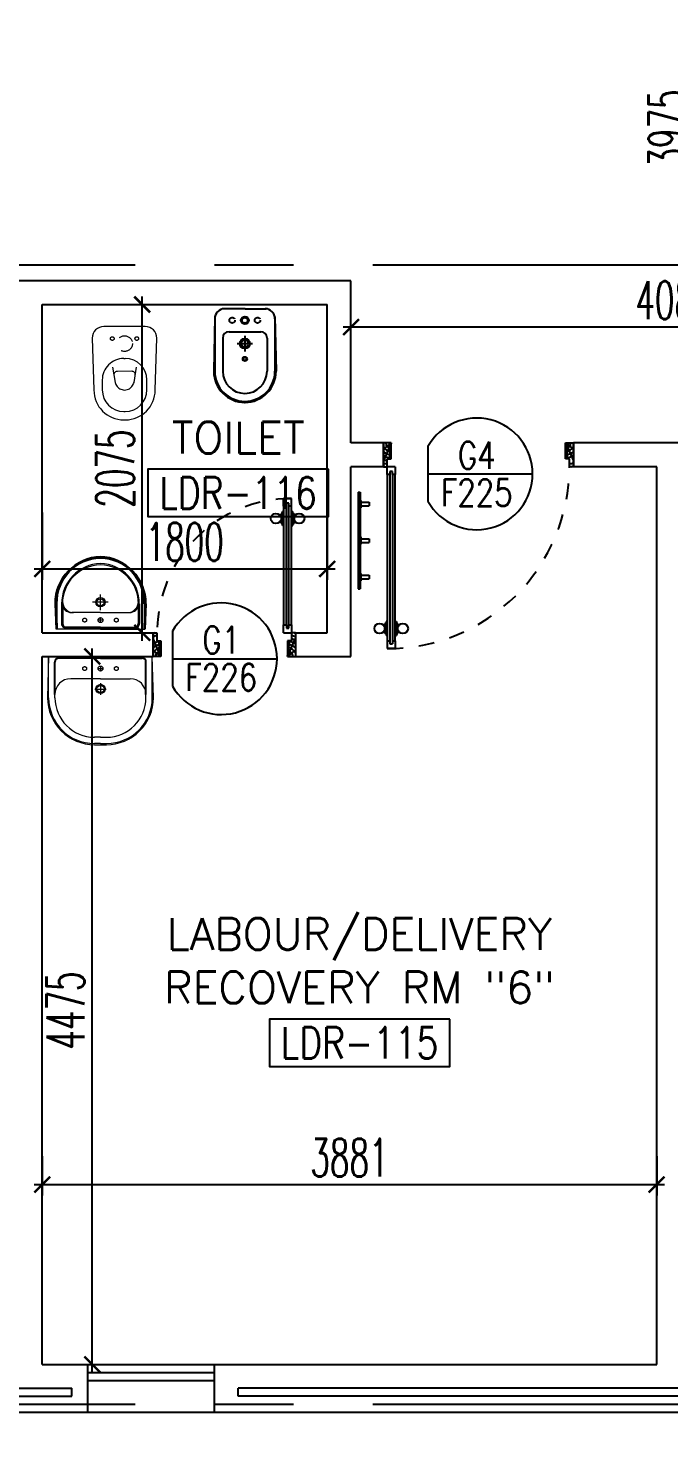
# Model space of a CAD drawing. Extents: x 275967.8 to 276060, y 57291.9 to 57371.4.
# Drawn here: x 275986.36 to 275990.4, y 57298.49 to 57307.46 of the extents above; entities that cross this region are included whole.
import ezdxf
from ezdxf.enums import TextEntityAlignment as Align

# ---------------------------------------------------------------- set-up
doc = ezdxf.new("R2010")
doc.units = 0
doc.header["$MEASUREMENT"] = 0
doc.header["$PDMODE"] = 34
for name, pattern in [('CENTERX2', [4, 2.5, -0.5, 0.5, -0.5]), ('DASHED', [0.75, 0.5, -0.25]), ('HIDDEN', [0.375, 0.25, -0.125]), ('HIDDEN2', [0.1875, 0.125, -0.0625])]:
    doc.linetypes.add(name, pattern=pattern)
doc.layers.get('0').update_dxf_attribs({"linetype": 'CONTINUOUS'})
doc.layers.get('DEFPOINTS').update_dxf_attribs({"linetype": 'CONTINUOUS'})
for name, color, linetype in [('A-TILES', 11, 'CONTINUOUS'), ('AX-DIM', 4, 'CONTINUOUS'), ('AXES', 11, 'CENTERX2'), ('DIM', 4, 'CONTINUOUS'), ('DOOR', 7, 'CONTINUOUS'), ('DOOR-CR', 2, 'CONTINUOUS'), ('DOOR-NO', 3, 'CONTINUOUS'), ('FIX', 3, 'CONTINUOUS'), ('INSUL', 4, 'CONTINUOUS'), ('NON-MEDICAL', 3, 'CONTINUOUS'), ('RM-BOX', 4, 'CONTINUOUS'), ('RM-NAME', 2, 'CONTINUOUS'), ('RM-NO', 2, 'CONTINUOUS'), ('WALL', 2, 'CONTINUOUS'), ('WIN', 3, 'CONTINUOUS')]:
    doc.layers.add(name, color=color, linetype=linetype)
doc.styles.add('ROMANS', font='ROMANS.shx', dxfattribs={"width": 0.6})
doc.dimstyles.new('STANDARD in', dxfattribs={"dimtxt": 0.24, "dimasz": 0.1, "dimexe": 0.07, "dimexo": 0.05, "dimgap": 0.05, "dimtad": 1, "dimdec": 0, "dimlfac": 1000, "dimzin": 0, "dimdsep": 46, "dimtxsty": 'ROMANS', "dimblk": 'ARCHTICK', "dimcen": 0.05, "dimdle": 0.05, "dimclrd": 4, "dimclre": 4, "dimclrt": 2, "dimadec": 0, "dimazin": 0, "dimtfac": 1, "dimtdec": 0, "dimtmove": 2, "dimatfit": 3, "dimfxl": 0, "dimtolj": 1, "dimtzin": 0, "dimarcsym": 0})

# ---------------------------------------------------------------- blocks, each defined once
blk = doc.blocks.new('RM1')
at = {"layer": 'RM-BOX'}
blk.add_lwpolyline([(569.9, -200), (-569.9, -200), (-569.9, -500), (569.9, -500)], close=True, dxfattribs=at)
at = {"layer": 'RM-NAME', "style": 'ROMANS'}
for tag, p in [('ROOMNAME1', (0, 323.8)), ('ROOMNAME2', (0, 0))]:
    blk.add_attdef(tag, text='', height=200, dxfattribs=at).set_placement(p, align=Align.MIDDLE)
at = {"layer": 'RM-NO', "style": 'ROMANS', "width": 0.8}
blk.add_attdef('ROOMNO', text='', height=200, dxfattribs=at).set_placement((0, -350), align=Align.MIDDLE)
blk = doc.blocks.new('_ARCHTICK')
at = {"color": 0, "linetype": 'ByBlock', "const_width": 0.15}
blk.add_lwpolyline([(-0.5, -0.5), (0.5, 0.5)], dxfattribs=at)
blk = doc.blocks.new('*D654')
at = {"layer": 'AX-DIM', "color": 4, "lineweight": -2, "ltscale": 0.3}
for p, q in [((275969.8688, 57293.2379), (275969.8688, 57298.5629)), ((275970.5188, 57298.5129), (275969.7988, 57298.5129)), ((275986.4446, 57293.2879), (275969.7988, 57293.2879))]:
    blk.add_line(p, q, dxfattribs=at)
at = {"layer": 'DEFPOINTS', "color": 0, "ltscale": 0.3}
for p in [(275969.8688, 57298.5129), (275970.5688, 57298.5129), (275986.4946, 57293.2879)]:
    blk.add_point(p, dxfattribs=at)
at = {"layer": 'AX-DIM', "color": 4, "lineweight": -2, "ltscale": 0.3, "xscale": 0.1, "yscale": 0.1, "zscale": 0.1}
for p, rotation in [((275969.8688, 57298.5129), 90), ((275969.8688, 57293.2879), 270)]:
    blk.add_blockref('_ARCHTICK', p, dxfattribs=dict(at, rotation=rotation))
at = {"layer": 'AX-DIM', "color": 2, "ltscale": 0.3, "insert": (275969.6988, 57295.9004), "char_height": 0.24, "attachment_point": 5, "rotation": 90, "style": 'ROMANS'}
blk.add_mtext('\\A1;5225', dxfattribs=at)
blk = doc.blocks.new('DD1')
at = {"layer": 'DOOR-CR'}
blk.add_line((-307.6, 0), (352.8, 0), dxfattribs=at)
blk.add_lwpolyline([(-307.6, -172.9, 3.820224), (-307.6, 172.9)], format="xyb", close=True, dxfattribs=at)
at = {"layer": 'DOOR-NO', "color": 255, "style": 'ROMANS', "width": 0.8}
for tag, p in [('G', (0, 183.5)), ('000', (0, -141.4))]:
    blk.add_attdef(tag, text='', height=204, dxfattribs=at).set_placement(p, align=Align.MIDDLE)
blk = doc.blocks.new('DOOR90')
at = {"layer": 'DOOR', "color": 0, "linetype": 'ByBlock'}
for p, q in [((-150, 0), (-150, -25)), ((-150, 0), (0, 0)), ((0, -50), (0, 0)), ((-1000, -25), (-1000, -75)), ((-1000, -75), (-1000, -25)), ((-950, -25), (-1000, -25)), ((-950, -75), (-1000, -75)), ((-970, -42), (-970, -58)), ((-950, -42), (-970, -42)), ((-950, -58), (-970, -58)), ((-950, -25), (-950, -42)), ((-950, -58), (-950, -75)), ((-917.6, -25), (-917.6, -17.8)), ((-827.6, -17.8), (-917.6, -17.8)), ((-917.6, -75), (-917.6, -82.2)), ((-827.6, -82.2), (-917.6, -82.2)), ((-905, -17.8), (-905, -8.8)), ((-905, -8.8), (-840.2, -8.8)), ((-905, -17.8), (-840.2, -17.8)), ((-905, -82.2), (-905, -91.2)), ((-905, -82.2), (-840.2, -82.2)), ((-840.2, -17.8), (-840.2, -8.8)), ((-840.2, -82.2), (-840.2, -91.2)), ((-827.6, -25), (-827.6, -17.8)), ((-827.6, -75), (-827.6, -82.2)), ((-200, -42), (-200, -25)), ((-200, -25), (-150, -25)), ((-180, -42), (-200, -42)), ((-200, -75), (-200, -58)), ((-200, -58), (-180, -58)), ((-150, -75), (-200, -75)), ((-180, -58), (-180, -42)), ((-150, -75), (-150, -25)), ((-150, -25), (-100, -25)), ((-100, -25), (-100, -50)), ((-100, -50), (0, -50)), ((-905, -91.2), (-840.2, -91.2)), ((-150, -900), (-150, -875)), ((-150, -875), (-100, -875)), ((-100, -850), (0, -850)), ((-100, -875), (-100, -850)), ((0, -850), (0, -900)), ((0, -900), (-150, -900)), ((-150, -900), (0, -900))]:
    blk.add_line(p, q, dxfattribs=at)
at = {"layer": 'DOOR', "color": 9, "linetype": 'ByBlock'}
for p, q in [((0, -50), (-113.7, 0)), ((0, -50), (-40.1, 0)), ((0, -50), (-100, -36.6)), ((0, -850), (-113.7, -900)), ((0, -850), (-100, -863.4)), ((0, -850), (-40.1, -900))]:
    blk.add_line(p, q, dxfattribs=at)
at = {"layer": 'DOOR', "linetype": 'ByBlock'}
for p, q in [((-200, -25), (-950, -25)), ((-200, -42), (-950, -42)), ((-200, -58), (-950, -58)), ((-950, -75), (-200, -75))]:
    blk.add_line(p, q, dxfattribs=at)
at = {"layer": 'DOOR', "color": 0, "linetype": 'ByBlock'}
for centre in [(-872.6, 23.5), (-872.6, -123.5)]:
    blk.add_circle(centre, 32.4, dxfattribs=at)
at = {"layer": 'DOOR', "color": 9, "linetype": 'ByBlock'}
for centre, radius, start, end in [((0, -50), 154.4, 161.10529, 166.28577), ((0, -50), 134.4, 158.15985, 169.28002), ((0, -50), 94.4, 148.01819, 180), ((0, -50), 74.4, 137.77643, 180), ((0, -50), 114.4, 154.08384, 167.37743), ((0, -50), 54.4, 113.20738, 180), ((0, -50), 34.4, 90, 180), ((0, -50), 14.4, 90, 180), ((0, -850), 154.4, 193.71423, 198.89471), ((0, -850), 134.4, 190.71998, 201.84015), ((0, -850), 94.4, 180, 211.98181), ((0, -850), 74.4, 180, 222.22357), ((0, -850), 54.4, 180, 246.79262), ((0, -850), 34.4, 180, 270), ((0, -850), 14.4, 180, 270)]:
    blk.add_arc(centre, radius, start, end, dxfattribs=at)
at = {"layer": 'DOOR', "linetype": 'HIDDEN', "ltscale": 0.5}
blk.add_arc((-150, -25), 850, 180, 270, dxfattribs=at)
blk = doc.blocks.new('DOOR100')
at = {"layer": 'DOOR', "color": 0, "linetype": 'ByBlock'}
for p, q in [((-25, 1300), (-75, 1300)), ((-75, 1300), (-25, 1300)), ((-75, 1250), (-75, 1300)), ((-42, 1270), (-58, 1270)), ((-58, 1250), (-58, 1270)), ((-42, 1250), (-42, 1270)), ((-25, 1250), (-25, 1300)), ((-82.2, 1205), (-91.2, 1205)), ((-91.2, 1205), (-91.2, 1140.2)), ((-75, 1217.6), (-82.2, 1217.6)), ((-82.2, 1127.6), (-82.2, 1217.6)), ((-82.2, 1205), (-82.2, 1140.2)), ((-58, 1250), (-75, 1250)), ((-25, 1250), (-42, 1250)), ((-25, 1217.6), (-17.8, 1217.6)), ((-17.8, 1127.6), (-17.8, 1217.6)), ((-17.8, 1205), (-8.8, 1205)), ((-17.8, 1205), (-17.8, 1140.2)), ((-8.8, 1205), (-8.8, 1140.2)), ((-82.2, 1140.2), (-91.2, 1140.2)), ((-75, 1127.6), (-82.2, 1127.6)), ((-25, 1127.6), (-17.8, 1127.6)), ((-17.8, 1140.2), (-8.8, 1140.2)), ((-75, 200), (-58, 200)), ((-75, 150), (-75, 200)), ((-58, 200), (-58, 180)), ((-58, 180), (-42, 180)), ((-42, 200), (-25, 200)), ((-42, 180), (-42, 200)), ((-25, 200), (-25, 150)), ((-1200, 0), (-1200, 150)), ((-1200, 150), (-1175, 150)), ((-1200, 150), (-1200, 0)), ((-1175, 150), (-1175, 100)), ((-1175, 100), (-1150, 100)), ((-1150, 100), (-1150, 0)), ((-75, 150), (-25, 150)), ((-50, 100), (-50, 0)), ((-25, 100), (-50, 100)), ((0, 150), (-25, 150)), ((-25, 150), (-25, 100)), ((0, 150), (0, 0)), ((-1150, 0), (-1200, 0)), ((-50, 0), (0, 0))]:
    blk.add_line(p, q, dxfattribs=at)
at = {"layer": 'DOOR', "linetype": 'ByBlock'}
for p, q in [((-75, 1250), (-75, 200)), ((-58, 200), (-58, 1250)), ((-42, 200), (-42, 1250)), ((-25, 200), (-25, 1250)), ((0, 0), (0, 150))]:
    blk.add_line(p, q, dxfattribs=at)
at = {"layer": 'DOOR', "color": 9, "linetype": 'ByBlock'}
for p, q in [((-1150, 0), (-1200, 113.7)), ((-1150, 0), (-1163.4, 100)), ((-50, 0), (0, 113.7)), ((-50, 0), (-36.6, 100)), ((-1150, 0), (-1200, 40.1)), ((-50, 0), (0, 40.1))]:
    blk.add_line(p, q, dxfattribs=at)
at = {"layer": 'DOOR', "color": 0, "linetype": 'ByBlock'}
for centre in [(-123.5, 1172.6), (23.5, 1172.6)]:
    blk.add_circle(centre, 32.4, dxfattribs=at)
at = {"layer": 'DOOR', "linetype": 'HIDDEN', "ltscale": 0.5}
blk.add_arc((-25, 150), 1150, 89.99998, 180.00006, dxfattribs=at)
at = {"layer": 'DOOR', "color": 9, "linetype": 'ByBlock'}
for centre, radius, start, end in [((-1150, 0), 154.4, 103.71423, 108.89471), ((-1150, 0), 134.4, 100.71998, 111.84015), ((-1150, 0), 94.4, 90, 121.98181), ((-50, 0), 94.4, 58.01819, 90), ((-50, 0), 134.4, 68.15985, 79.28002), ((-50, 0), 114.4, 64.08384, 77.37743), ((-50, 0), 154.4, 71.10529, 76.28577), ((-1150, 0), 74.4, 90, 132.22357), ((-1150, 0), 54.4, 90, 156.79262), ((-1150, 0), 34.4, 90, 180), ((-1150, 0), 14.4, 90, 180), ((-50, 0), 74.4, 47.77643, 90), ((-50, 0), 54.4, 23.20738, 90), ((-50, 0), 34.4, 0, 90), ((-50, 0), 14.4, 0, 90)]:
    blk.add_arc(centre, radius, start, end, dxfattribs=at)
blk = doc.blocks.new('A$C49F1192B')
at = {"layer": 'DOOR', "color": 0, "linetype": 'ByBlock', "xscale": -1, "rotation": 270}
blk.add_blockref('DOOR100', (0, 1200), dxfattribs=at)
blk = doc.blocks.new('LAV-003')
at = {"layer": 'FIX', "linetype": 'Continuous', "lineweight": 20}
for p, q in [((-327.5, -285), (-327.5, -25)), ((327.5, -285), (327.5, -25)), ((0, -165), (-187.5, -165)), ((0, -165), (187.5, -165)), ((-287.5, -285), (-287.5, -265)), ((287.5, -285), (287.5, -265)), ((0, -535), (-37.5, -535)), ((0, -535), (37.5, -535)), ((0, -575), (-37.5, -575)), ((0, -575), (37.5, -575))]:
    blk.add_line(p, q, dxfattribs=at)
at = {"layer": 'FIX', "linetype": 'ByBlock'}
blk.add_line((-327.5, -25), (327.5, -25), dxfattribs=at)
at = {"layer": 'FIX', "linetype": 'ByBlock', "ltscale": 0.3}
for p, q in [((-287.5, -265), (-287.5, -60)), ((0, -35), (-262.5, -35)), ((0, -35), (262.5, -35)), ((287.5, -265), (287.5, -60))]:
    blk.add_line(p, q, dxfattribs=at)
at = {"layer": 'FIX', "lineweight": 20}
for p, q in [((0, -85.4), (0, -116.5)), ((-15.6, -100.9), (15.5, -100.9))]:
    blk.add_line(p, q, dxfattribs=at)
at = {"layer": 'FIX', "linetype": 'DASHED', "lineweight": 20, "ltscale": 0.04}
for p, q in [((-35.7, -230.5), (36.6, -230.5)), ((0, -193.9), (0, -266.1))]:
    blk.add_line(p, q, dxfattribs=at)
at = {"layer": 'FIX', "linetype": 'Continuous', "lineweight": 20}
blk.add_lwpolyline([(294.8, -25), (0, -25), (-327.5, -25), (-334.5, -285, 0.414214), (-37.5, -582), (0, -582), (37.5, -582, 0.414214), (334.5, -285), (327.5, -25), (0, -25)], format="xyb", dxfattribs=at)
at = {"layer": 'FIX', "linetype": 'HIDDEN', "lineweight": 20, "ltscale": 0.05}
for centre in [(-100, -100.9), (100, -100.9)]:
    blk.add_circle(centre, 12.4, dxfattribs=at)
at = {"layer": 'FIX', "lineweight": 20}
for centre, radius in [((0, -100.9), 15.5), ((0.5, -230), 29.5), ((0.5, -230), 22.5)]:
    blk.add_circle(centre, radius, dxfattribs=at)
at = {"layer": 'FIX', "linetype": 'ByBlock', "ltscale": 0.3}
for centre, start, end in [((-262.5, -60), 90, 180), ((262.5, -60), 0, 90)]:
    blk.add_arc(centre, 25, start, end, dxfattribs=at)
at = {"layer": 'FIX', "linetype": 'Continuous', "lineweight": 20}
for centre, radius, start, end in [((-187.5, -265), 100, 90, 180), ((187.5, -265), 100, 0, 90), ((-37.5, -285), 290, 180, 270), ((-37.5, -285), 250, 180, 270), ((37.5, -285), 250, 270, 0), ((37.5, -285), 290, 270, 0)]:
    blk.add_arc(centre, radius, start, end, dxfattribs=at)
blk = doc.blocks.new('WC1')
at = {"layer": 'FIX', "lineweight": 20}
for p, q in [((-210, 203.8), (-538, 193.8)), ((-475, 140.8), (-538, 140.8)), ((-727, 4.8), (-727, -4.8)), ((-674, 4.8), (-674, -4.8)), ((-533.7, 24.2), (-539.5, 0)), ((-539.5, 0), (-533.7, -24.2)), ((-394.8, 75.7), (-490.4, 60.1)), ((-339, 4.8), (-339, -4.8)), ((-490.4, -60.1), (-394.8, -75.7)), ((-538, -140.8), (-475, -140.8)), ((-538, -193.8), (-210, -203.8))]:
    blk.add_line(p, q, dxfattribs=at)
at = {"layer": 'FIX', "linetype": 'Continuous', "lineweight": 20}
blk.add_line((-420.1, -47.3), (-420.4, 44.6), dxfattribs=at)
at = {"layer": 'FIX', "lineweight": 20}
blk.add_lwpolyline([(-213.2, -203.8), (-210, -203.8, 0.414214), (-137, -130.8), (-137, 0), (-137, 130.8, 0.414214), (-210, 203.8)], format="xyb", dxfattribs=at)
at = {"layer": 'FIX', "linetype": 'HIDDEN2', "lineweight": 20, "ltscale": 0.3}
blk.add_circle((-245, 0), 49.8, dxfattribs=at)
at = {"layer": 'FIX', "linetype": 'HIDDEN', "lineweight": 20, "ltscale": 0.05}
for centre in [(-213.2, 77.5), (-213.2, -77.5)]:
    blk.add_circle(centre, 11.6, dxfattribs=at)
at = {"layer": 'FIX', "lineweight": 20}
for centre, radius, start, end in [((-538, 4.8), 189, 90, 180), ((-538, 4.8), 136, 90, 180), ((-475, 4.8), 136, 360, 90), ((-473, -6.9), 68.2, 128.92417, 152.84682), ((-464.4, -17.6), 82, 108.49595, 128.92417), ((-538, -4.8), 189, 180, 270), ((-538, -4.8), 136, 180, 270), ((-473, 6.9), 68.2, 207.15318, 231.07583), ((-464.4, 17.6), 82, 231.07583, 251.50405), ((-475, -4.8), 136, 270, 0)]:
    blk.add_arc(centre, radius, start, end, dxfattribs=at)
at = {"layer": 'FIX', "linetype": 'Continuous', "lineweight": 20}
for centre, start, end in [((-442.7, 45.5), 357.66621, 91.61215), ((-442.4, -45.6), 268.38785, 2.33379)]:
    blk.add_arc(centre, 22.3, start, end, dxfattribs=at)
blk = doc.blocks.new('BIDET1')
at = {"layer": 'FIX'}
for p, q in [((-88, 190), (-427.7, 190)), ((-210, 140), (-420, 140)), ((-170, 100), (-170, -100)), ((-25, -2.7), (-25, 128.1)), ((-616.7, 2.1), (-616.7, -2.7)), ((-352, 1.5), (-352, 1.5)), ((-350.1, 5.3), (-350.1, 5.3)), ((-348.2, 1.5), (-348.2, 1.5)), ((-346.3, 5.3), (-346.3, 5.3)), ((-344.4, 9.1), (-344.4, 9.1)), ((-344.4, 1.5), (-344.4, 1.5)), ((-342.4, 5.3), (-342.4, 5.3)), ((-340.5, 9.1), (-340.5, 9.1)), ((-340.5, 1.5), (-340.5, 1.5)), ((-338.6, 5.3), (-338.6, 5.3)), ((-336.7, 1.5), (-336.7, 1.5)), ((-334.8, 5.3), (-334.8, 5.3)), ((-332.9, 1.5), (-332.9, 1.5)), ((-616.7, -7.6), (-616.7, -2.7)), ((-350.1, -2.3), (-350.1, -2.3)), ((-348.2, -6.2), (-348.2, -6.2)), ((-346.3, -2.3), (-346.3, -2.3)), ((-346.3, -10), (-346.3, -10)), ((-344.4, -6.2), (-344.4, -6.2)), ((-342.4, -2.3), (-342.4, -2.3)), ((-342.4, -10), (-342.4, -10)), ((-340.5, -6.2), (-340.5, -6.2)), ((-338.6, -2.3), (-338.6, -2.3)), ((-338.6, -10), (-338.6, -10)), ((-336.7, -6.2), (-336.7, -6.2)), ((-334.8, -2.3), (-334.8, -2.3)), ((-332.9, -6.2), (-332.9, -6.2)), ((-331, -2.3), (-331, -2.3)), ((-25, -2.7), (-25, -133.6)), ((-210, -140), (-420, -140)), ((-88, -190), (-427.7, -190))]:
    blk.add_line(p, q, dxfattribs=at)
at = {"layer": 'FIX', "linetype": 'ByBlock', "ltscale": 0.3}
for p, q in [((-75, 190), (-420, 196.7)), ((-75, -190), (-420, -196.7))]:
    blk.add_line(p, q, dxfattribs=at)
at = {"layer": 'FIX', "linetype": 'DASHED', "ltscale": 0.05}
for p, q in [((-196.1, 0), (-293.9, 0)), ((-245, 48.9), (-245, -48.9))]:
    blk.add_line(p, q, dxfattribs=at)
at = {"layer": 'FIX', "linetype": 'HIDDEN', "ltscale": 0.05}
for centre in [(-97.5, 80), (-97.5, -80)]:
    blk.add_circle(centre, 17.5, dxfattribs=at)
at = {"layer": 'FIX'}
for centre, radius in [((-342, 0), 13.8), ((-342, 0), 11), ((-245, 0), 31.7), ((-245, 0), 22.5), ((-97.5, 0), 24.5), ((-97.5, 0), 17.5)]:
    blk.add_circle(centre, radius, dxfattribs=at)
at = {"layer": 'FIX', "linetype": 'ByBlock', "ltscale": 0.3}
blk.add_arc((-420, 0), 196.7, 90, 270, dxfattribs=at)
at = {"layer": 'FIX'}
for centre, radius, start, end in [((-420, 0), 190, 90, 270), ((-87.1, 127.9), 62.1, 0.14634, 90.8397), ((-420, 0), 140, 90, 270), ((-210, 100), 40, 0, 90), ((-210, -100), 40, 270, 0), ((-87.1, -127.9), 62.1, 269.1603, 359.85366)]:
    blk.add_arc(centre, radius, start, end, dxfattribs=at)
blk = doc.blocks.new('LAV1')
at = {"layer": 'FIX', "linetype": 'DASHED', "lineweight": 20, "ltscale": 0.05}
for p, q in [((-0.5, 170), (-0.5, 270)), ((-0.5, 170), (-0.5, 270)), ((49.5, 220), (-50.5, 220))]:
    blk.add_line(p, q, dxfattribs=at)
at = {"layer": 'FIX', "linetype": 'ByBlock', "ltscale": 0.3}
for p, q in [((-280, 210), (-275, 50)), ((-245, 210), (-245, 85)), ((245, 210), (245, 85)), ((280, 210), (275, 50)), ((0, 60), (-220.2, 60)), ((0, 60), (220.2, 60))]:
    blk.add_line(p, q, dxfattribs=at)
at = {"layer": 'FIX', "linetype": 'Continuous', "lineweight": 20}
for p, q in [((-275, 210), (-275, 50)), ((275, 210), (275, 50)), ((0, 155), (-181.4, 155)), ((0, 155), (181.4, 155)), ((0, 50), (-275, 50)), ((0, 50), (-252.5, 50)), ((0, 50), (252.5, 50)), ((0, 50), (275, 50))]:
    blk.add_line(p, q, dxfattribs=at)
at = {"layer": 'FIX', "lineweight": 20}
for p, q in [((15.6, 107.5), (-15.5, 107.5)), ((0, 92), (0, 123))]:
    blk.add_line(p, q, dxfattribs=at)
for centre, radius in [((-0.5, 220), 29.5), ((-0.5, 220), 22.5), ((0, 107.5), 15.5)]:
    blk.add_circle(centre, radius, dxfattribs=at)
at = {"layer": 'FIX', "linetype": 'HIDDEN', "lineweight": 20, "ltscale": 0.05}
for centre in [(-100, 107.5), (100, 107.5)]:
    blk.add_circle(centre, 12.4, dxfattribs=at)
at = {"layer": 'FIX', "linetype": 'ByBlock', "ltscale": 0.3}
for centre, radius, start, end in [((6.9, 220), 287, 91.37765, 182.00641), ((-6.9, 220), 287, 357.99359, 88.62235), ((-220.1, 84.9), 24.9, 179.70214, 269.94861), ((220.1, 84.9), 24.9, 270.05139, 0.29786)]:
    blk.add_arc(centre, radius, start, end, dxfattribs=at)
at = {"layer": 'FIX', "linetype": 'Continuous', "lineweight": 20}
for centre, radius, start, end in [((8.4, 216.7), 283.4, 91.6988, 181.35097), ((7.6, 212.5), 252.7, 91.73281, 180.48842), ((-8.4, 216.7), 283.4, 358.64903, 88.3012), ((-7.6, 212.5), 252.7, 359.51158, 88.26719), ((-179.2, 221.8), 66.9, 190.20056, 268.07863), ((179.2, 221.8), 66.9, 271.92137, 349.79944)]:
    blk.add_arc(centre, radius, start, end, dxfattribs=at)
blk = doc.blocks.new('*D378')
at = {"layer": 'DEFPOINTS', "color": 0, "linetype": 'ByBlock', "ltscale": 0.3}
for p in [(275986.448, 57304.448), (275988.248, 57304.448), (275988.248, 57304.0424)]:
    blk.add_point(p, dxfattribs=at)
at = {"layer": 'DIM', "color": 4, "linetype": 'ByBlock', "lineweight": -2, "ltscale": 0.3}
for p, q in [((275986.448, 57304.398), (275986.448, 57303.9724)), ((275988.248, 57304.398), (275988.248, 57303.9724)), ((275986.398, 57304.0424), (275988.298, 57304.0424))]:
    blk.add_line(p, q, dxfattribs=at)
at = {"layer": 'DIM', "color": 4, "linetype": 'ByBlock', "lineweight": -2, "ltscale": 0.3, "xscale": 0.1, "yscale": 0.1, "zscale": 0.1, "rotation": 180}
blk.add_blockref('_ARCHTICK', (275986.448, 57304.0424), dxfattribs=at)
at = {"layer": 'DIM', "color": 4, "linetype": 'ByBlock', "lineweight": -2, "ltscale": 0.3, "xscale": 0.1, "yscale": 0.1, "zscale": 0.1}
blk.add_blockref('_ARCHTICK', (275988.248, 57304.0424), dxfattribs=at)
at = {"layer": 'DIM', "color": 2, "linetype": 'ByBlock', "ltscale": 0.3, "insert": (275987.348, 57304.2124), "char_height": 0.24, "attachment_point": 5, "style": 'ROMANS'}
blk.add_mtext('\\A1;1800', dxfattribs=at)
blk = doc.blocks.new('*D377')
at = {"layer": 'DEFPOINTS', "color": 0, "linetype": 'ByBlock', "ltscale": 0.3}
for p in [(275986.7633, 57305.7129), (275987.0795, 57305.7129), (275986.7633, 57303.6379)]:
    blk.add_point(p, dxfattribs=at)
at = {"layer": 'DIM', "color": 4, "linetype": 'ByBlock', "lineweight": -2, "ltscale": 0.3}
for p, q in [((275986.8133, 57305.7129), (275987.1495, 57305.7129)), ((275987.0795, 57303.5879), (275987.0795, 57305.7629)), ((275986.8133, 57303.6379), (275987.1495, 57303.6379))]:
    blk.add_line(p, q, dxfattribs=at)
at = {"layer": 'DIM', "color": 4, "linetype": 'ByBlock', "lineweight": -2, "ltscale": 0.3, "xscale": 0.1, "yscale": 0.1, "zscale": 0.1}
for p, rotation in [((275987.0795, 57305.7129), 90), ((275987.0795, 57303.6379), 270)]:
    blk.add_blockref('_ARCHTICK', p, dxfattribs=dict(at, rotation=rotation))
at = {"layer": 'DIM', "color": 2, "linetype": 'ByBlock', "ltscale": 0.3, "insert": (275986.9095, 57304.6754), "char_height": 0.24, "attachment_point": 5, "rotation": 90, "style": 'ROMANS'}
blk.add_mtext('\\A1;2075', dxfattribs=at)
blk = doc.blocks.new('*D375')
at = {"layer": 'DEFPOINTS', "color": 0, "linetype": 'ByBlock', "ltscale": 0.3}
for p in [(275986.448, 57303.4879), (275986.7642, 57303.4879), (275986.448, 57299.0129)]:
    blk.add_point(p, dxfattribs=at)
at = {"layer": 'DIM', "color": 4, "linetype": 'ByBlock', "lineweight": -2, "ltscale": 0.3}
for p, q in [((275986.498, 57303.4879), (275986.8342, 57303.4879)), ((275986.7642, 57298.9629), (275986.7642, 57303.5379)), ((275986.498, 57299.0129), (275986.8342, 57299.0129))]:
    blk.add_line(p, q, dxfattribs=at)
at = {"layer": 'DIM', "color": 4, "linetype": 'ByBlock', "lineweight": -2, "ltscale": 0.3, "xscale": 0.1, "yscale": 0.1, "zscale": 0.1}
for p, rotation in [((275986.7642, 57303.4879), 90), ((275986.7642, 57299.0129), 270)]:
    blk.add_blockref('_ARCHTICK', p, dxfattribs=dict(at, rotation=rotation))
at = {"layer": 'DIM', "color": 2, "linetype": 'ByBlock', "ltscale": 0.3, "insert": (275986.5942, 57301.2504), "char_height": 0.24, "attachment_point": 5, "rotation": 90, "style": 'ROMANS'}
blk.add_mtext('\\A1;4475', dxfattribs=at)
blk = doc.blocks.new('*D374')
at = {"layer": 'DEFPOINTS', "color": 0, "linetype": 'ByBlock', "ltscale": 0.3}
for p in [(275986.448, 57300.3796), (275990.3292, 57300.3796), (275990.3292, 57300.1505)]:
    blk.add_point(p, dxfattribs=at)
at = {"layer": 'DIM', "color": 4, "linetype": 'ByBlock', "lineweight": -2, "ltscale": 0.3}
for p, q in [((275986.448, 57300.3296), (275986.448, 57300.0805)), ((275990.3292, 57300.3296), (275990.3292, 57300.0805)), ((275986.398, 57300.1505), (275990.3792, 57300.1505))]:
    blk.add_line(p, q, dxfattribs=at)
at = {"layer": 'DIM', "color": 4, "linetype": 'ByBlock', "lineweight": -2, "ltscale": 0.3, "xscale": 0.1, "yscale": 0.1, "zscale": 0.1, "rotation": 180}
blk.add_blockref('_ARCHTICK', (275986.448, 57300.1505), dxfattribs=at)
at = {"layer": 'DIM', "color": 4, "linetype": 'ByBlock', "lineweight": -2, "ltscale": 0.3, "xscale": 0.1, "yscale": 0.1, "zscale": 0.1}
blk.add_blockref('_ARCHTICK', (275990.3292, 57300.1505), dxfattribs=at)
at = {"layer": 'DIM', "color": 2, "linetype": 'ByBlock', "ltscale": 0.3, "insert": (275988.3886, 57300.3205), "char_height": 0.24, "attachment_point": 5, "style": 'ROMANS'}
blk.add_mtext('\\A1;3881', dxfattribs=at)
blk = doc.blocks.new('*D349')
at = {"layer": 'DEFPOINTS', "color": 0, "linetype": 'ByBlock', "ltscale": 0.3}
for p in [(275988.398, 57305.5702), (275988.398, 57305.4904), (275992.4855, 57305.4904)]:
    blk.add_point(p, dxfattribs=at)
at = {"layer": 'DIM', "color": 4, "linetype": 'ByBlock', "lineweight": -2, "ltscale": 0.3}
for p, q in [((275988.398, 57305.5404), (275988.398, 57305.6402)), ((275992.4855, 57305.5404), (275992.4855, 57305.6402)), ((275992.5355, 57305.5702), (275988.348, 57305.5702))]:
    blk.add_line(p, q, dxfattribs=at)
at = {"layer": 'DIM', "color": 4, "linetype": 'ByBlock', "lineweight": -2, "ltscale": 0.3, "xscale": 0.1, "yscale": 0.1, "zscale": 0.1, "rotation": 180}
blk.add_blockref('_ARCHTICK', (275988.398, 57305.5702), dxfattribs=at)
at = {"layer": 'DIM', "color": 4, "linetype": 'ByBlock', "lineweight": -2, "ltscale": 0.3, "xscale": 0.1, "yscale": 0.1, "zscale": 0.1}
blk.add_blockref('_ARCHTICK', (275992.4855, 57305.5702), dxfattribs=at)
at = {"layer": 'DIM', "color": 2, "linetype": 'ByBlock', "ltscale": 0.3, "insert": (275990.4417, 57305.7402), "char_height": 0.24, "attachment_point": 5, "style": 'ROMANS'}
blk.add_mtext('\\A1;4088', dxfattribs=at)
blk = doc.blocks.new('*D773')
at = {"layer": 'DEFPOINTS', "color": 0, "linetype": 'ByBlock', "ltscale": 0.3}
for p in [(275990.2017, 57308.8129), (275990.4417, 57304.8379), (275990.5672, 57304.8379)]:
    blk.add_point(p, dxfattribs=at)
at = {"layer": 'DIM', "color": 4, "linetype": 'ByBlock', "lineweight": -2, "ltscale": 0.3}
for p, q in [((275990.5672, 57308.8629), (275990.5672, 57304.7879)), ((275990.2517, 57308.8129), (275990.6372, 57308.8129)), ((275990.4917, 57304.8379), (275990.6372, 57304.8379))]:
    blk.add_line(p, q, dxfattribs=at)
at = {"layer": 'DIM', "color": 4, "linetype": 'ByBlock', "lineweight": -2, "ltscale": 0.3, "xscale": 0.1, "yscale": 0.1, "zscale": 0.1}
for p, rotation in [((275990.5672, 57308.8129), 90), ((275990.5672, 57304.8379), 270)]:
    blk.add_blockref('_ARCHTICK', p, dxfattribs=dict(at, rotation=rotation))
at = {"layer": 'DIM', "color": 2, "linetype": 'ByBlock', "ltscale": 0.3, "insert": (275990.3972, 57306.8254), "char_height": 0.24, "attachment_point": 5, "rotation": 90, "style": 'ROMANS'}
blk.add_mtext('\\A1;3975', dxfattribs=at)

msp = doc.modelspace()

# ---------------------------------------------------------------- linework, layer by layer
at = {"layer": 'AXES'}
for p, q in [((275968.5355, 57305.9629), (276036.5755, 57305.9629)), ((275968.5355, 57298.7629), (276036.5755, 57298.7629)), ((275968.5355, 57298.7629), (276036.5755, 57298.7629))]:
    msp.add_line(p, q, dxfattribs=at)
at = {"layer": 'FIX', "color": 32, "linetype": 'ByBlock', "ltscale": 0.3}
for p, q in [((275986.529, 57303.8209), (275986.536, 57303.6609)), ((275986.576, 57303.8209), (275986.576, 57303.6959)), ((275987.056, 57303.8209), (275987.056, 57303.6959)), ((275987.103, 57303.8209), (275987.096, 57303.6609)), ((275986.816, 57303.6709), (275986.601, 57303.6709)), ((275986.816, 57303.6709), (275987.031, 57303.6709))]:
    msp.add_line(p, q, dxfattribs=at)
at = {"layer": 'FIX', "linetype": 'Continuous', "lineweight": 20}
for p, q in [((275986.536, 57303.8209), (275986.536, 57303.6609)), ((275987.096, 57303.8209), (275987.096, 57303.6609)), ((275986.816, 57303.7659), (275986.646, 57303.7659)), ((275986.816, 57303.7659), (275986.986, 57303.7659)), ((275986.816, 57303.6609), (275986.536, 57303.6609)), ((275986.816, 57303.6609), (275986.5687, 57303.6609)), ((275986.816, 57303.6609), (275987.0633, 57303.6609)), ((275986.816, 57303.6609), (275987.096, 57303.6609))]:
    msp.add_line(p, q, dxfattribs=at)
at = {"layer": 'FIX', "color": 32, "linetype": 'DASHED', "lineweight": 20, "ltscale": 0.05}
for p, q in [((275986.8655, 57303.8309), (275986.7655, 57303.8309)), ((275986.8155, 57303.7809), (275986.8155, 57303.8809)), ((275986.8155, 57303.7809), (275986.8155, 57303.8809))]:
    msp.add_line(p, q, dxfattribs=at)
at = {"layer": 'FIX', "color": 32, "lineweight": 20}
for p, q in [((275986.816, 57303.7029), (275986.816, 57303.734)), ((275986.8316, 57303.7184), (275986.8005, 57303.7184))]:
    msp.add_line(p, q, dxfattribs=at)
at = {"layer": 'FIX', "lineweight": 20}
for centre, radius in [((275986.8155, 57303.8309), 0.0295), ((275986.8155, 57303.8309), 0.0225), ((275986.816, 57303.7184), 0.0155)]:
    msp.add_circle(centre, radius, dxfattribs=at)
at = {"layer": 'FIX', "color": 32, "linetype": 'HIDDEN', "lineweight": 20, "ltscale": 0.05}
for centre in [(275986.716, 57303.7184), (275986.916, 57303.7184)]:
    msp.add_circle(centre, 0.0124, dxfattribs=at)
at = {"layer": 'FIX', "color": 32, "linetype": 'ByBlock', "ltscale": 0.3}
for centre, radius, start, end in [((275986.8211, 57303.8229), 0.2921, 90.99638, 180.39035), ((275986.8109, 57303.8229), 0.2921, 359.60965, 89.00362), ((275986.601, 57303.6959), 0.025, 180, 270), ((275987.031, 57303.6959), 0.025, 270, 0)]:
    msp.add_arc(centre, radius, start, end, dxfattribs=at)
at = {"layer": 'FIX', "linetype": 'Continuous', "lineweight": 20}
for centre, radius, start, end in [((275986.8211, 57303.8229), 0.2851, 91.02017, 180.39998), ((275986.8109, 57303.8229), 0.2851, 359.60002, 88.97983), ((275986.8211, 57303.8229), 0.2451, 91.18134, 180.46566), ((275986.8109, 57303.8229), 0.2451, 359.53434, 88.81866), ((275986.646, 57303.8359), 0.07, 180, 270), ((275986.986, 57303.8359), 0.07, 270, 0)]:
    msp.add_arc(centre, radius, start, end, dxfattribs=at)
at = {"layer": 'INSUL'}
for p, q in [((275985.7855, 57298.8629), (275986.6355, 57298.8629)), ((275985.7855, 57298.8129), (275986.6355, 57298.8129)), ((275986.6355, 57298.8129), (275986.6355, 57298.8629)), ((275990.5855, 57298.8629), (275987.6855, 57298.8629)), ((275987.6855, 57298.8129), (275987.6855, 57298.8629)), ((275990.5855, 57298.8129), (275987.6855, 57298.8129))]:
    msp.add_line(p, q, dxfattribs=at)
at = {"layer": 'NON-MEDICAL'}
for p, q in [((275988.4435, 57304.526), (275988.4552, 57304.526)), ((275988.4435, 57304.526), (275988.4435, 57303.9164)), ((275988.4552, 57304.526), (275988.4552, 57303.9164)), ((275988.4552, 57304.475), (275988.4598, 57304.475)), ((275988.4598, 57304.475), (275988.4598, 57304.4289)), ((275988.4598, 57304.4637), (275988.5138, 57304.4637)), ((275988.4598, 57304.4402), (275988.5138, 57304.4402)), ((275988.5138, 57304.4637), (275988.5138, 57304.4402)), ((275988.4552, 57304.4289), (275988.4598, 57304.4289)), ((275988.4552, 57304.2443), (275988.4598, 57304.2443)), ((275988.4552, 57304.1981), (275988.4598, 57304.1981)), ((275988.4598, 57304.2443), (275988.4598, 57304.1981)), ((275988.4598, 57304.2329), (275988.5138, 57304.2329)), ((275988.4598, 57304.2095), (275988.5138, 57304.2095)), ((275988.5138, 57304.2329), (275988.5138, 57304.2095)), ((275988.4552, 57304.0135), (275988.4598, 57304.0135)), ((275988.4598, 57304.0135), (275988.4598, 57303.9673)), ((275988.4598, 57304.0021), (275988.5138, 57304.0021)), ((275988.5138, 57304.0021), (275988.5138, 57303.9787)), ((275988.4435, 57303.9164), (275988.4552, 57303.9164)), ((275988.4552, 57303.9673), (275988.4598, 57303.9673)), ((275988.4598, 57303.9787), (275988.5138, 57303.9787))]:
    msp.add_line(p, q, dxfattribs=at)
at = {"layer": 'WALL'}
for p, q in [((275988.398, 57305.8629), (275985.7855, 57305.8629)), ((275988.398, 57304.8379), (275988.398, 57305.8629)), ((275986.448, 57305.7129), (275988.248, 57305.7129)), ((275986.448, 57303.6379), (275986.448, 57305.7129)), ((275988.248, 57303.6379), (275988.248, 57305.7129)), ((275988.6026, 57304.8379), (275988.398, 57304.8379)), ((275988.6026, 57304.6879), (275988.6026, 57304.8379)), ((275991.0605, 57304.8379), (275989.8026, 57304.8379)), ((275989.8026, 57304.6879), (275989.8026, 57304.8379)), ((275988.6026, 57304.6879), (275988.398, 57304.6879)), ((275988.398, 57303.4879), (275988.398, 57304.6879)), ((275990.3292, 57304.6879), (275989.8026, 57304.6879)), ((275990.3292, 57299.0129), (275990.3292, 57304.6879)), ((275986.448, 57303.6379), (275987.148, 57303.6379)), ((275987.148, 57303.6379), (275987.148, 57303.4879)), ((275988.048, 57303.6379), (275988.048, 57303.4879)), ((275988.048, 57303.6379), (275988.248, 57303.6379)), ((275986.448, 57299.0129), (275986.448, 57303.4879)), ((275986.448, 57303.4879), (275987.148, 57303.4879)), ((275988.048, 57303.4879), (275988.398, 57303.4879)), ((275990.3292, 57299.0129), (275990.3292, 57303.4879)), ((275986.448, 57299.0129), (275986.7355, 57299.0129)), ((275986.7355, 57298.7129), (275986.7355, 57299.0129)), ((275987.5355, 57298.7129), (275987.5355, 57299.0129)), ((275987.5355, 57299.0129), (275990.3292, 57299.0129)), ((275986.0355, 57298.7129), (275986.7355, 57298.7129)), ((275987.5355, 57298.7129), (275990.7355, 57298.7129))]:
    msp.add_line(p, q, dxfattribs=at)
at = {"layer": 'WIN'}
for p, q in [((275986.7355, 57299.0129), (275987.5355, 57299.0129)), ((275986.7355, 57298.9629), (275987.5355, 57298.9629)), ((275986.7355, 57298.9129), (275987.5355, 57298.9129)), ((275986.7355, 57298.7129), (275987.5355, 57298.7129))]:
    msp.add_line(p, q, dxfattribs=at)

# ---------------------------------------------------------------- block references
at = {"layer": 'A-TILES', "linetype": 'ByBlock', "ltscale": 0.3, "xscale": 0.001, "yscale": 0.001, "zscale": 0.001}
msp.add_blockref('LAV-003', (275986.816, 57303.5129), dxfattribs=at)
at = {"layer": 'DOOR', "color": 0, "xscale": -0.001, "yscale": 0.001, "zscale": 0.001, "rotation": 90}
msp.add_blockref('A$C49F1192B', (275989.8026, 57304.8379), dxfattribs=at)
at = {"layer": 'DOOR', "color": 0, "linetype": 'ByBlock', "xscale": 0.001, "yscale": 0.001, "zscale": 0.001, "rotation": 270}
msp.add_blockref('DOOR90', (275988.048, 57303.4879), dxfattribs=at)
at = {"layer": 'DOOR-NO'}
ref = msp.add_blockref('DD1', (275989.1921, 57304.6423), dxfattribs=dict(at, xscale=0.001, yscale=0.001, zscale=0.001))
ref.add_attrib('G', 'G4', dxfattribs={"height": 0.17, "style": 'ROMANS', "width": 0.8}).set_placement((275989.1921, 57304.7602), align=Align.MIDDLE)
ref.add_attrib('000', 'F225', dxfattribs={"height": 0.17, "style": 'ROMANS', "width": 0.8}).set_placement((275989.1921, 57304.5244), align=Align.MIDDLE)
ref = msp.add_blockref('DD1', (275987.5784, 57303.4744), dxfattribs=dict(at, xscale=0.001, yscale=0.001, zscale=0.001))
ref.add_attrib('G', 'G1', dxfattribs={"height": 0.17, "style": 'ROMANS', "width": 0.8}).set_placement((275987.5784, 57303.5924), align=Align.MIDDLE)
ref.add_attrib('000', 'F226', dxfattribs={"height": 0.17, "style": 'ROMANS', "width": 0.8}).set_placement((275987.5784, 57303.3566), align=Align.MIDDLE)
at = {"layer": 'FIX', "xscale": 0.001, "yscale": 0.001, "zscale": 0.001, "rotation": 90}
for name, p in [('BIDET1', (275987.728, 57305.7109)), ('WC1', (275986.968, 57305.7109))]:
    msp.add_blockref(name, p, dxfattribs=at)
at = {"layer": 'FIX', "xscale": 0.001, "yscale": 0.001, "zscale": 0.001}
msp.add_blockref('LAV1', (275986.816, 57303.6109), dxfattribs=at)
at = {"layer": 'RM-NAME', "xscale": 0.001, "yscale": 0.001, "zscale": 0.001}
for p, values in [((275987.6859, 57304.8723), {'ROOMNO': 'LDR-116', 'ROOMNAME2': 'TOILET'}), ((275988.4526, 57301.3964), {'ROOMNO': 'LDR-115', 'ROOMNAME2': 'RECOVERY RM "6"', 'ROOMNAME1': 'LABOUR/DELIVERY'})]:
    msp.add_blockref('RM1', p, dxfattribs=at).add_auto_attribs(values)

# ---------------------------------------------------------------- dimensions: what is measured, and where the dimension line sits
at = {"layer": 'AX-DIM'}
dim = msp.add_linear_dim(base=(275969.8688, 57298.5129), p1=(275986.4946, 57293.2879), p2=(275970.5688, 57298.5129), angle=90, dimstyle='STANDARD in', dxfattribs=at)
dim.commit()
dim.dimension.update_dxf_attribs({"geometry": '*D654', "text_midpoint": (275969.6988, 57295.9004)})
at = {"layer": 'DIM', "linetype": 'ByBlock', "ltscale": 0.3}
for base, p1, p2, picture, middle in [((275990.5672, 57304.8379), (275990.2017, 57308.8129), (275990.4417, 57304.8379), '*D773', (275990.3972, 57306.8254)), ((275987.0795, 57305.7129), (275986.7633, 57303.6379), (275986.7633, 57305.7129), '*D377', (275986.9095, 57304.6754)), ((275986.7642, 57303.4879), (275986.448, 57299.0129), (275986.448, 57303.4879), '*D375', (275986.5942, 57301.2504))]:
    dim = msp.add_linear_dim(base=base, p1=p1, p2=p2, angle=90, dimstyle='STANDARD in', dxfattribs=at)
    dim.commit()
    dim.dimension.update_dxf_attribs({"geometry": picture, "text_midpoint": middle})
for base, p1, p2, picture, middle in [((275988.3979987894, 57305.5702126273), (275992.4854987893, 57305.4904384653), (275988.3979987894, 57305.4904384653), '*D349', (275990.4417487894, 57305.7402126273)), ((275988.248, 57304.0424), (275986.448, 57304.448), (275988.248, 57304.448), '*D378', (275987.348, 57304.2124)), ((275990.3292, 57300.1505), (275986.448, 57300.3796), (275990.3292, 57300.3796), '*D374', (275988.3886, 57300.3205))]:
    dim = msp.add_linear_dim(base=base, p1=p1, p2=p2, dimstyle='STANDARD in', dxfattribs=at)
    dim.commit()
    dim.dimension.update_dxf_attribs({"geometry": picture, "text_midpoint": middle})

doc.saveas('drawing.dxf')
